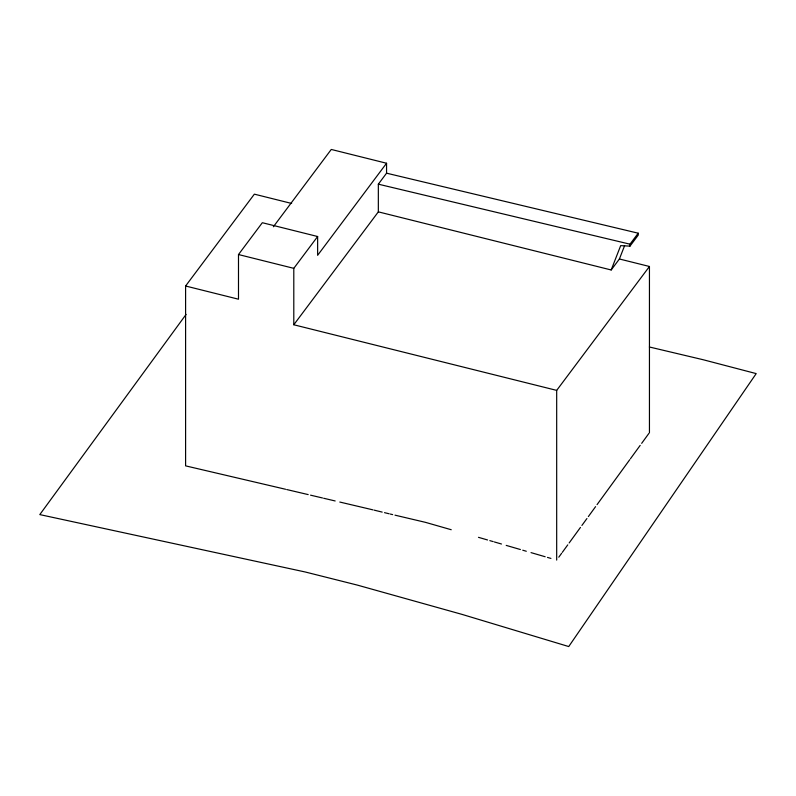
<?xml version="1.0" encoding="UTF-8"?>
<svg xmlns="http://www.w3.org/2000/svg" width="796" height="796" viewBox="0 0 796 796"><rect width="100%" height="100%" fill="white"/><g stroke="black" fill="none" stroke-linecap="round" stroke-linejoin="round"><path stroke-width="1.19" d="M611.189 269.973L620.681 245.636L629.984 246.133L638.213 235.148L638.213 233.198L386.558 173.18L378.339 184.174L378.339 211.855L293.794 324.768L556.683 390.378L649.446 266.481L619.407 258.989L611.189 269.973L378.339 211.855M619.407 258.989L624.591 245.705M558.792 557.19L561.608 553.32M562.314 552.354L567.767 544.862M569.13 542.991L580.463 527.42M581.896 525.45L586.921 518.544M588.363 516.574L595.587 506.634M597.05 504.634L629.775 459.66M630.472 458.705L640.203 445.342M641.666 443.342L648.949 433.332M186.095 314.4L39.8 514.594L305.276 571.996L357.354 585.1L462.008 614.383L568.732 646.551L756.2 373.603L703.127 359.722L649.367 346.986M285.575 489.271L185.597 465.859L185.597 286.003L254.362 194.154L291.635 203.458M185.597 286.003L238.492 299.206L238.492 254.541L262.332 222.711L317.634 236.511L317.634 255.307L386.558 163.25L331.265 149.449L273.366 226.77M293.794 324.768L293.794 268.342L317.634 236.511M629.984 246.133L629.984 244.183L638.213 233.198M286.719 489.54L308.181 494.595M310.559 495.162L322.489 497.968M323.634 498.246L335.166 500.963M339.802 502.047L372.896 509.848M390.309 514.057L392.657 514.614M394.995 515.161L425.492 522.355L451.233 529.728M378.339 184.174L629.984 244.183M374.08 510.127L382.189 512.097M384.508 512.654L389.144 513.778M238.492 254.541L293.794 268.342M478.486 537.33L487.54 539.967M489.809 540.623L493.202 541.608M494.386 541.957L501.48 544.016M506.206 545.399L520.395 549.529M522.753 550.215L526.305 551.25M531.022 552.623L545.17 556.742M547.479 557.409L550.932 558.414M649.446 266.481L649.446 432.636M556.683 390.378L556.683 560.095M386.558 163.25L386.558 173.18"/></g></svg>
